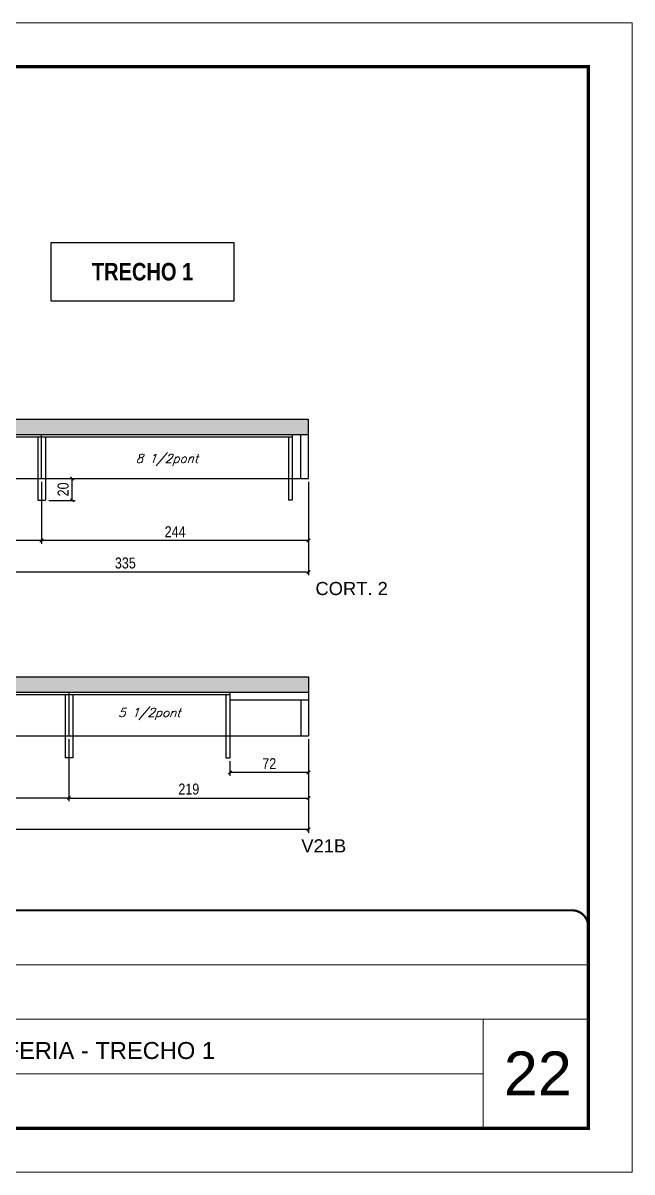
# Model space of a CAD drawing. Extents: x 0 to 6325, y 5574 to 19307.
# Drawn here: x 2513 to 3070, y 11317 to 12367 of the extents above; entities that cross this region are included whole.
import ezdxf

# ---------------------------------------------------------------- set-up
doc = ezdxf.new("R2010")
doc.units = 0
doc.linetypes.add('CONTINUO', pattern=[0])
doc.linetypes.add('DASHED', pattern=[0.75, 0.5, -0.25])
for name, color, linetype in [('1', 1, 'Continuous'), ('5', 5, 'Continuous'), ('COTA', 241, 'Continuous'), ('NOMENCLATURA', 7, 'Continuous'), ('Painéis', 200, 'Continuous'), ('SARR_2.2x7', 40, 'Continuous'), ('SARR_3.5x7', 81, 'Continuous'), ('texto', 7, 'Continuous')]:
    doc.layers.add(name, color=color, linetype=linetype)
for name, color, linetype, lineweight in [('CARIMBO', 255, 'Continuous', 9), ('Folhas', 255, 'Continuous', 9), ('SARRAFO DE PRESSAO', 251, 'DASHED', 9)]:
    doc.layers.add(name, color=color, linetype=linetype, lineweight=lineweight)
doc.styles.add('arial', font='arial.ttf')
doc.styles.add('COTA TECNICA', font='techl___.ttf', dxfattribs={"height": 10})
doc.styles.add('ROMANC', font='techb___.ttf', dxfattribs={"height": 2.5})
doc.styles.add('Romans', font='romans.shx')
doc.styles.get("Standard").update_dxf_attribs({"font": 'arial.ttf'})
doc.dimstyles.new('PAINEL', dxfattribs={"dimtxt": 10, "dimasz": 3, "dimexe": 3, "dimexo": 3, "dimgap": 3, "dimtad": 1, "dimdec": 1, "dimzin": 12, "dimdsep": 46, "dimtxsty": 'COTA TECNICA', "dimblk1": 'OBLIQUE', "dimblk2": 'OBLIQUE', "dimsah": 1, "dimcen": 0.9, "dimclrd": 4, "dimclre": 4, "dimclrt": 240, "dimadec": 1, "dimazin": 3, "dimtfac": 1, "dimtdec": 1, "dimtmove": 0, "dimatfit": 3, "dimfxl": 1, "dimtolj": 1, "dimtzin": 12, "dimarcsym": 0})

# ---------------------------------------------------------------- blocks, each defined once
blk = doc.blocks.new('9999999999')
at = {"color": 30, "linetype": 'CONTINUO'}
for p, q in [((98564.6, 34379.6), (99584, 34379.6)), ((98564.6, 34329.8), (99488, 34329.8)), ((99584, 34329.8), (99488, 34329.8)), ((99488, 34329.8), (99488, 34230.2)), ((98564.6, 34280), (99488, 34280))]:
    blk.add_line(p, q, dxfattribs=at)
at = {"color": 30, "linetype": 'CONTINUO', "const_width": 2}
blk.add_lwpolyline([(99584, 34230.2), (99584, 34414.4, 0.414214), (99569, 34429.4), (98229, 34429.4, 0.414214), (98214, 34414.4), (98214, 34245.2, 0.414214), (98229, 34230.2), (99584, 34230.2)], format="xyb", dxfattribs=at)
at = {"layer": 'Folhas'}
blk.add_lwpolyline([(98139, 34190.2), (99624, 34190.2), (99624, 35240.2), (98139, 35240.2)], close=True, dxfattribs=at)
at = {"layer": 'Folhas', "color": 30, "const_width": 3}
blk.add_lwpolyline([(98214, 34230.2), (99584, 34230.2), (99584, 35200.2), (98214, 35200.2)], close=True, dxfattribs=at)
at = {"color": 7, "linetype": 'Continuous', "ltscale": 5, "style": 'arial'}
blk.add_text('01° SUBSOLO - PERIFERIA - TRECHO 1', height=15.483, dxfattribs=at).set_placement((98837.7, 34293.5))
blk = doc.blocks.new('_Oblique')
at = {"layer": '1', "color": 0, "lineweight": -2}
blk.add_line((-0.5, -0.5), (0.5, 0.5), dxfattribs=at)
blk = doc.blocks.new('*D3329')
at = {"layer": 'COTA', "color": 4, "lineweight": -2, "transparency": 16777216}
for p, q in [((2439.5, 11947.9), (2439.5, 11862.4)), ((2774.5, 11947.9), (2774.5, 11862.4)), ((2774.5, 11865.4), (2439.5, 11865.4))]:
    blk.add_line(p, q, dxfattribs=at)
at = {"layer": 'Defpoints', "color": 0, "transparency": 16777216}
for p in [(2439.5, 11950.9), (2774.5, 11950.9), (2439.5, 11865.4)]:
    blk.add_point(p, dxfattribs=at)
at = {"layer": 'COTA', "color": 4, "lineweight": -2, "transparency": 16777216, "xscale": 3, "yscale": 3, "zscale": 3, "rotation": 180}
blk.add_blockref('_Oblique', (2439.5, 11865.4), dxfattribs=at)
at = {"layer": 'COTA', "color": 4, "lineweight": -2, "transparency": 16777216, "xscale": 3, "yscale": 3, "zscale": 3}
blk.add_blockref('_Oblique', (2774.5, 11865.4), dxfattribs=at)
at = {"layer": 'COTA', "color": 240, "transparency": 16777216, "insert": (2607, 11873.6), "char_height": 10, "attachment_point": 5, "style": 'COTA TECNICA'}
blk.add_mtext('\\A1;335', dxfattribs=at)
blk = doc.blocks.new('*D4401')
at = {"layer": 'COTA', "color": 4, "lineweight": -2, "transparency": 16777216}
for p, q in [((2530.5, 11947.9), (2530.5, 11891.1)), ((2774.5, 11947.9), (2774.5, 11891.1)), ((2774.5, 11894.1), (2530.5, 11894.1))]:
    blk.add_line(p, q, dxfattribs=at)
at = {"layer": 'Defpoints', "color": 0, "transparency": 16777216}
for p in [(2530.5, 11950.9), (2774.5, 11950.9), (2530.5, 11894.1)]:
    blk.add_point(p, dxfattribs=at)
at = {"layer": 'COTA', "color": 4, "lineweight": -2, "transparency": 16777216, "xscale": 3, "yscale": 3, "zscale": 3, "rotation": 180}
blk.add_blockref('_Oblique', (2530.5, 11894.1), dxfattribs=at)
at = {"layer": 'COTA', "color": 4, "lineweight": -2, "transparency": 16777216, "xscale": 3, "yscale": 3, "zscale": 3}
blk.add_blockref('_Oblique', (2774.5, 11894.1), dxfattribs=at)
at = {"layer": 'COTA', "color": 240, "transparency": 16777216, "insert": (2652.5, 11902.2), "char_height": 10, "attachment_point": 5, "style": 'COTA TECNICA'}
blk.add_mtext('\\A1;244', dxfattribs=at)
blk = doc.blocks.new('*D3333')
at = {"layer": 'COTA', "color": 4, "lineweight": -2, "transparency": 16777216}
for p, q in [((2439.5, 11947.9), (2439.5, 11891.1)), ((2530.5, 11947.9), (2530.5, 11891.1)), ((2530.5, 11894.1), (2439.5, 11894.1))]:
    blk.add_line(p, q, dxfattribs=at)
at = {"layer": 'Defpoints', "color": 0, "transparency": 16777216}
for p in [(2439.5, 11950.9), (2530.5, 11950.9), (2439.5, 11894.1)]:
    blk.add_point(p, dxfattribs=at)
at = {"layer": 'COTA', "color": 4, "lineweight": -2, "transparency": 16777216, "xscale": 3, "yscale": 3, "zscale": 3, "rotation": 180}
blk.add_blockref('_Oblique', (2439.5, 11894.1), dxfattribs=at)
at = {"layer": 'COTA', "color": 4, "lineweight": -2, "transparency": 16777216, "xscale": 3, "yscale": 3, "zscale": 3}
blk.add_blockref('_Oblique', (2530.5, 11894.1), dxfattribs=at)
at = {"layer": 'COTA', "color": 240, "transparency": 16777216, "insert": (2485, 11902.2), "char_height": 10, "attachment_point": 5, "style": 'COTA TECNICA'}
blk.add_mtext('\\A1;91', dxfattribs=at)
blk = doc.blocks.new('*D4402')
at = {"layer": 'COTA', "color": 4, "lineweight": -2, "transparency": 16777216}
for p, q in [((2558.3, 11930.9), (2558.3, 11950.9)), ((2537, 11930.9), (2561.3, 11930.9))]:
    blk.add_line(p, q, dxfattribs=at)
at = {"layer": 'Defpoints', "color": 0, "transparency": 16777216}
for p in [(2558.3, 11950.9), (2558.3, 11950.9), (2534, 11930.9)]:
    blk.add_point(p, dxfattribs=at)
at = {"layer": 'COTA', "color": 4, "lineweight": -2, "transparency": 16777216, "xscale": 3, "yscale": 3, "zscale": 3}
for p, rotation in [((2558.3, 11950.9), 90), ((2558.3, 11930.9), 270)]:
    blk.add_blockref('_Oblique', p, dxfattribs=dict(at, rotation=rotation))
at = {"layer": 'COTA', "color": 240, "transparency": 16777216, "insert": (2550.2, 11940.9), "char_height": 10, "attachment_point": 5, "rotation": 90, "style": 'COTA TECNICA'}
blk.add_mtext('\\A1;20', dxfattribs=at)
blk = doc.blocks.new('*D3338')
at = {"layer": 'COTA', "color": 4, "lineweight": -2, "transparency": 16777216}
for p, q in [((1823.5, 11712.7), (1823.5, 11627.2)), ((2774.5, 11712.7), (2774.5, 11627.2)), ((2774.5, 11630.2), (1823.5, 11630.2))]:
    blk.add_line(p, q, dxfattribs=at)
at = {"layer": 'Defpoints', "color": 0, "transparency": 16777216}
for p in [(1823.5, 11715.7), (2774.5, 11715.7), (1823.5, 11630.2)]:
    blk.add_point(p, dxfattribs=at)
at = {"layer": 'COTA', "color": 4, "lineweight": -2, "transparency": 16777216, "xscale": 3, "yscale": 3, "zscale": 3, "rotation": 180}
blk.add_blockref('_Oblique', (1823.5, 11630.2), dxfattribs=at)
at = {"layer": 'COTA', "color": 4, "lineweight": -2, "transparency": 16777216, "xscale": 3, "yscale": 3, "zscale": 3}
blk.add_blockref('_Oblique', (2774.5, 11630.2), dxfattribs=at)
at = {"layer": 'COTA', "color": 240, "transparency": 16777216, "insert": (2299, 11638.3), "char_height": 10, "attachment_point": 5, "style": 'COTA TECNICA'}
blk.add_mtext('\\A1;951', dxfattribs=at)
blk = doc.blocks.new('*D4412')
at = {"layer": 'COTA', "color": 4, "lineweight": -2, "transparency": 16777216}
for p, q in [((2311.5, 11712.7), (2311.5, 11655.9)), ((2555.5, 11712.7), (2555.5, 11655.9)), ((2555.5, 11658.9), (2311.5, 11658.9))]:
    blk.add_line(p, q, dxfattribs=at)
at = {"layer": 'Defpoints', "color": 0, "transparency": 16777216}
for p in [(2311.5, 11715.7), (2555.5, 11715.7), (2311.5, 11658.9)]:
    blk.add_point(p, dxfattribs=at)
at = {"layer": 'COTA', "color": 4, "lineweight": -2, "transparency": 16777216, "xscale": 3, "yscale": 3, "zscale": 3, "rotation": 180}
blk.add_blockref('_Oblique', (2311.5, 11658.9), dxfattribs=at)
at = {"layer": 'COTA', "color": 4, "lineweight": -2, "transparency": 16777216, "xscale": 3, "yscale": 3, "zscale": 3}
blk.add_blockref('_Oblique', (2555.5, 11658.9), dxfattribs=at)
at = {"layer": 'COTA', "color": 240, "transparency": 16777216, "insert": (2433.5, 11667), "char_height": 10, "attachment_point": 5, "style": 'COTA TECNICA'}
blk.add_mtext('\\A1;244', dxfattribs=at)
blk = doc.blocks.new('*D4406')
at = {"layer": 'COTA', "color": 4, "lineweight": -2, "transparency": 16777216}
for p, q in [((2774.5, 11712.7), (2774.5, 11679.2)), ((2702.5, 11692.7), (2702.5, 11679.2)), ((2774.5, 11682.2), (2702.5, 11682.2))]:
    blk.add_line(p, q, dxfattribs=at)
at = {"layer": 'Defpoints', "color": 0, "transparency": 16777216}
for p in [(2774.5, 11715.7), (2702.5, 11695.7), (2702.5, 11682.2)]:
    blk.add_point(p, dxfattribs=at)
at = {"layer": 'COTA', "color": 4, "lineweight": -2, "transparency": 16777216, "xscale": 3, "yscale": 3, "zscale": 3, "rotation": 180}
blk.add_blockref('_Oblique', (2702.5, 11682.2), dxfattribs=at)
at = {"layer": 'COTA', "color": 4, "lineweight": -2, "transparency": 16777216, "xscale": 3, "yscale": 3, "zscale": 3}
blk.add_blockref('_Oblique', (2774.5, 11682.2), dxfattribs=at)
at = {"layer": 'COTA', "color": 240, "transparency": 16777216, "insert": (2738.5, 11690.3), "char_height": 10, "attachment_point": 5, "style": 'COTA TECNICA'}
blk.add_mtext('\\A1;72', dxfattribs=at)
blk = doc.blocks.new('*D4416')
at = {"layer": 'COTA', "color": 4, "lineweight": -2, "transparency": 16777216}
for p, q in [((2555.5, 11712.7), (2555.5, 11655.9)), ((2774.5, 11712.7), (2774.5, 11655.9)), ((2555.5, 11658.9), (2774.5, 11658.9))]:
    blk.add_line(p, q, dxfattribs=at)
at = {"layer": 'Defpoints', "color": 0, "transparency": 16777216}
for p in [(2555.5, 11715.7), (2774.5, 11715.7), (2774.5, 11658.9)]:
    blk.add_point(p, dxfattribs=at)
at = {"layer": 'COTA', "color": 4, "lineweight": -2, "transparency": 16777216, "xscale": 3, "yscale": 3, "zscale": 3, "rotation": 180}
blk.add_blockref('_Oblique', (2555.5, 11658.9), dxfattribs=at)
at = {"layer": 'COTA', "color": 4, "lineweight": -2, "transparency": 16777216, "xscale": 3, "yscale": 3, "zscale": 3}
blk.add_blockref('_Oblique', (2774.5, 11658.9), dxfattribs=at)
at = {"layer": 'COTA', "color": 240, "transparency": 16777216, "insert": (2665, 11667), "char_height": 10, "attachment_point": 5, "style": 'COTA TECNICA'}
blk.add_mtext('\\A1;219', dxfattribs=at)

msp = doc.modelspace()

# ---------------------------------------------------------------- hatches: boundary and pattern name
at = {"layer": 'COTA'}
h = msp.add_hatch(dxfattribs=at)
h.set_pattern_fill('AR-CONC', color=256, scale=0.03)
h.set_pattern_definition([(50, (-204.779, 263.3274), (5.46554, -0.4781726), [0.5715, -6.2865]), (355, (-204.779, 263.3274), (-1.0573026, 5.7317054), [0.4572, -5.0292175]), (100.451445, (-204.3233, 263.2875), (4.4082374, 5.2535326), [0.4857003, -5.3427073]), (46.1842, (-204.779, 264.8514), (8.1323712, -1.26127), [0.85725, -9.42975]), (96.63556, (-204.101, 264.746), (7.122124, 7.4227837), [0.7285507, -8.014068]), (351.18415, (-204.779, 264.851), (7.122124, 7.422784), [0.685799, -7.543792]), (21, (-204.017, 264.4704), (4.5484317, -3.067956), [0.5715, -6.2865]), (326, (-204.017, 264.4704), (1.8540609, 5.525639), [0.4572, -5.0292]), (71.451445, (-203.638, 264.2147), (6.4024926, 2.457683), [0.4857003, -5.3426981]), (37.5, (-204.7788, 263.3274), (0.0926581, 2.53665117), [0, -4.96824, 0, -5.1054, 0, -5.04825]), (7.5, (-204.7788, 263.3274), (2.0045899, 3.00541724), [0, -2.91084, 0, -4.85394, 0, -1.92405]), (327.5, (-206.478, 263.3274), (4.06771786, -0.17186232), [0, -1.905, 0, -5.9436, 0, -7.8867]), (317.5, (-207.24, 263.3274), (4.4438754, 0.7627947), [0, -2.4765, 0, -3.94716, 0, -5.6007])])
h.paths.add_polyline_path([(2774.47, 12004.92), (2774.47, 11990.92), (2439.47, 11990.92), (2439.47, 12004.92)])
h = msp.add_hatch(dxfattribs=at)
h.set_pattern_fill('AR-CONC', color=256, scale=0.03)
h.set_pattern_definition([(50, (-2e-12, 1148.575), (5.46554, -0.4781726), [0.5715, -6.2865]), (355, (-2e-12, 1148.575), (-1.0573026, 5.7317054), [0.4572, -5.0292175]), (100.451445, (0.4555, 1148.535), (4.4082374, 5.2535326), [0.4857003, -5.3427073]), (46.1842, (-2e-12, 1150.099), (8.1323712, -1.26127), [0.85725, -9.42975]), (96.63556, (0.678, 1149.994), (7.122124, 7.422784), [0.728551, -8.014068]), (351.18415, (-2e-12, 1150.099), (7.122124, 7.422784), [0.685799, -7.543792]), (21, (0.762, 1149.718), (4.5484317, -3.067956), [0.5715, -6.2865]), (326, (0.762, 1149.718), (1.8540609, 5.525639), [0.4572, -5.0292]), (71.451445, (1.141, 1149.4624), (6.4024926, 2.457683), [0.4857003, -5.342698]), (37.5, (-2e-12, 1148.5751), (0.0926581, 2.53665117), [0, -4.96824, 0, -5.1054, 0, -5.04825]), (7.5, (-2e-12, 1148.575), (2.0045899, 3.00541724), [0, -2.91084, 0, -4.85394, 0, -1.92405]), (327.5, (-1.6993, 1148.5751), (4.06771786, -0.17186232), [0, -1.905, 0, -5.9436, 0, -7.8867]), (317.5, (-2.4613, 1148.575), (4.4438754, 0.7627947), [0, -2.4765, 0, -3.94716, 0, -5.6007])])
h.paths.add_polyline_path([(2774.47, 11769.74), (1823.47, 11769.74), (1823.47, 11755.74), (2774.47, 11755.74)])

# ---------------------------------------------------------------- linework, layer by layer
for p, q in [((2774.47, 12004.92), (1823.47, 12004.92)), ((2774.47, 11990.92), (2774.47, 12004.92)), ((1823.47, 11769.74), (2774.47, 11769.74)), ((2774.47, 11769.74), (2774.47, 11755.74))]:
    msp.add_line(p, q, dxfattribs=at)
msp.add_lwpolyline([(2539.37, 12166.59), (2706.14, 12166.59), (2706.14, 12112.93), (2539.37, 12112.93)], close=True, dxfattribs=at)
at = {"layer": 'Painéis', "linetype": 'ByBlock'}
for p, q in [((2774.47, 11990.92), (2439.47, 11990.92)), ((2530.47, 11950.92), (2530.47, 11990.92)), ((2774.47, 11950.92), (2774.47, 11990.92)), ((2439.47, 11950.92), (2774.47, 11950.92)), ((1823.47, 11755.74), (2774.47, 11755.74)), ((2555.47, 11755.74), (2555.47, 11715.74)), ((2774.47, 11755.74), (2774.47, 11715.74)), ((1823.47, 11715.74), (2774.47, 11715.74))]:
    msp.add_line(p, q, dxfattribs=at)
at = {"layer": 'SARR_2.2x7', "linetype": 'Continuous'}
for p, q in [((2530.47, 11988.72), (2496.47, 11988.72)), ((2759.47, 11988.72), (2530.47, 11988.72)), ((2767.47, 11950.92), (2767.47, 11990.92)), ((2311.47, 11753.54), (2555.47, 11753.54)), ((2555.47, 11753.54), (2702.47, 11753.54)), ((2702.47, 11748.74), (2774.47, 11748.74)), ((2767.47, 11748.74), (2767.47, 11715.74))]:
    msp.add_line(p, q, dxfattribs=at)
at = {"layer": 'SARR_3.5x7'}
for p, q in [((2526.97, 11988.72), (2526.97, 11930.92)), ((2533.97, 11988.72), (2533.97, 11930.92)), ((2755.97, 11988.72), (2755.97, 11930.92)), ((2759.47, 11990.92), (2759.47, 11930.92)), ((2526.97, 11930.92), (2533.97, 11930.92)), ((2759.47, 11930.92), (2755.97, 11930.92)), ((2551.97, 11753.54), (2551.97, 11695.74)), ((2558.97, 11753.54), (2558.97, 11695.74)), ((2698.97, 11753.54), (2698.97, 11695.74)), ((2702.47, 11755.74), (2702.47, 11695.74)), ((2558.97, 11695.74), (2551.97, 11695.74)), ((2698.97, 11695.74), (2702.47, 11695.74))]:
    msp.add_line(p, q, dxfattribs=at)

# ---------------------------------------------------------------- block references
at = {"layer": 'SARRAFO DE PRESSAO', "color": 6, "linetype": 'ByBlock'}
msp.add_blockref('9999999999', (-96553.98, -22873.08), dxfattribs=at)

# ---------------------------------------------------------------- texts
at = {"layer": '5', "linetype": 'Continuous'}
for s, p in [('CORT. 2', (2780.73, 11844.33)), ('V21B', (2767.82, 11609.16))]:
    msp.add_text(s, height=12, rotation=359.99996, dxfattribs=at).set_placement(p)
at = {"layer": 'CARIMBO', "style": 'arial'}
msp.add_text('22', height=40, dxfattribs=at).set_placement((2952.86, 11387.27))
at = {"layer": 'NOMENCLATURA', "color": 2, "insert": (2622.75, 12139.76), "char_height": 16, "attachment_point": 5, "style": 'ROMANC'}
msp.add_mtext('TRECHO 1', dxfattribs=at)
at = {"layer": 'texto', "color": 2, "char_height": 8, "attachment_point": 5, "style": 'Romans'}
for s, insert in [('{\\Q19;\\C256;8 1/2pont}', (2644.97, 11967.92)), ('{\\Q19;\\C256;5 1/2pont}', (2628.97, 11735.74))]:
    msp.add_mtext(s, dxfattribs=dict(at, insert=insert))

# ---------------------------------------------------------------- dimensions: what is measured, and where the dimension line sits
at = {"layer": 'COTA'}
for base, p1, p2, picture, middle in [((2439.47, 11865.38), (2774.47, 11950.92), (2439.47, 11950.92), '*D3329', (2606.97, 11873.6)), ((2439.47, 11894.11), (2530.47, 11950.92), (2439.47, 11950.92), '*D3333', (2484.97, 11902.2)), ((2530.47, 11894.11), (2774.47, 11950.92), (2530.47, 11950.92), '*D4401', (2652.47, 11902.18)), ((1823.47, 11630.21), (2774.47, 11715.74), (1823.47, 11715.74), '*D3338', (2298.97, 11638.34)), ((2311.47, 11658.93), (2555.47, 11715.74), (2311.47, 11715.74), '*D4412', (2433.47, 11667))]:
    dim = msp.add_linear_dim(base=base, p1=p1, p2=p2, angle=180, dimstyle='PAINEL', dxfattribs=at)
    dim.commit()
    dim.dimension.update_dxf_attribs({"geometry": picture, "text_midpoint": middle})
dim = msp.add_linear_dim(base=(2558.28, 11950.92), p1=(2533.97, 11930.92), p2=(2558.28, 11950.92), angle=90, dimstyle='PAINEL', dxfattribs=at)
dim.commit()
dim.dimension.update_dxf_attribs({"geometry": '*D4402', "text_midpoint": (2558.28, 11940.92), "dimtype": 160})
for base, p1, p2, picture, middle in [((2774.47, 11658.93), (2555.47, 11715.74), (2774.47, 11715.74), '*D4416', (2664.97, 11667.02)), ((2702.47, 11682.23), (2774.47, 11715.74), (2702.47, 11695.74), '*D4406', (2738.47, 11690.31))]:
    dim = msp.add_linear_dim(base=base, p1=p1, p2=p2, dimstyle='PAINEL', dxfattribs=at)
    dim.commit()
    dim.dimension.update_dxf_attribs({"geometry": picture, "text_midpoint": middle})

doc.saveas('drawing.dxf')
